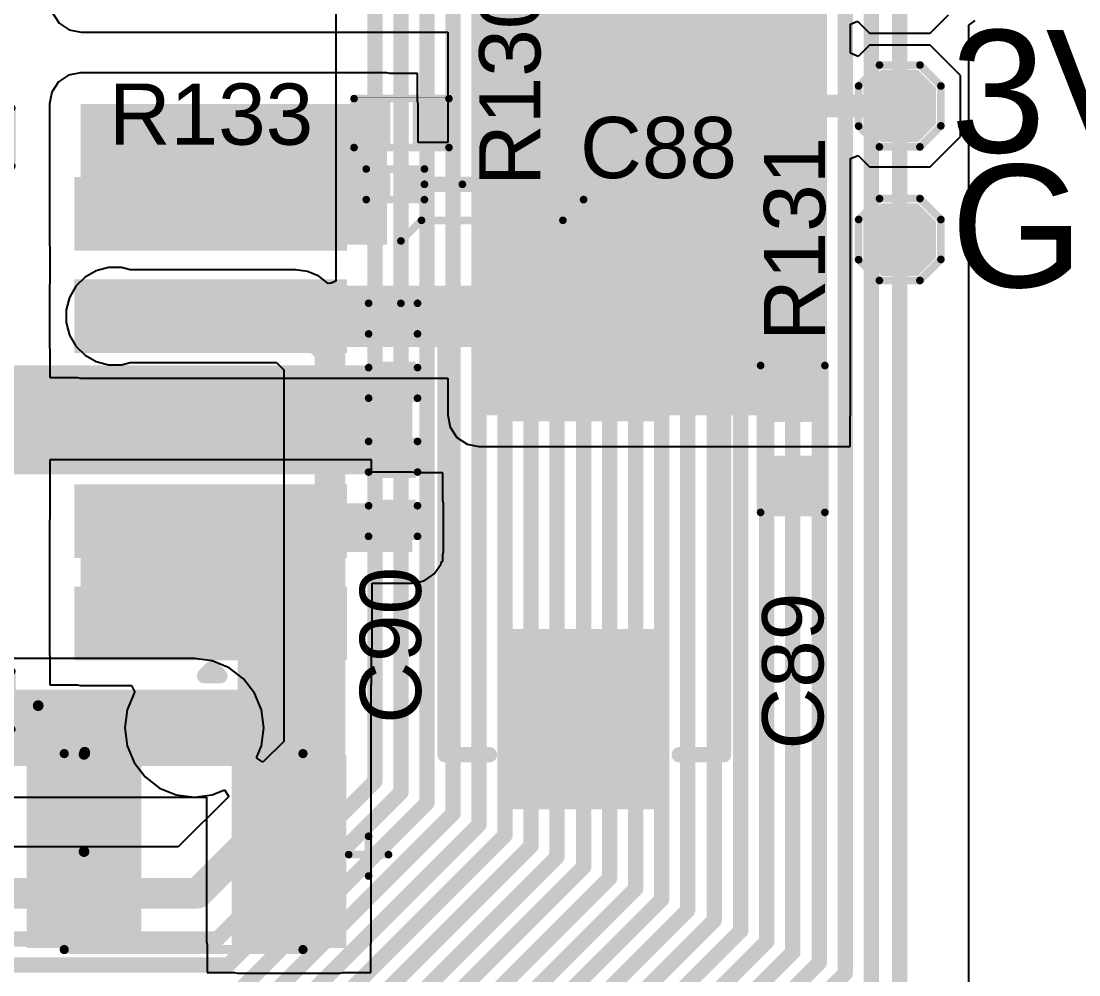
# Model space of a CAD drawing. Header units: millimetres. Extents: x -3 to 5437, y -3 to 5435.
# Drawn here: x 94.79 to 112.34, y 11.52 to 27.35 of the extents above; entities that cross this region are included whole.
import ezdxf

# ---------------------------------------------------------------- set-up
doc = ezdxf.new("R2010")
doc.units = ezdxf.units.MM
for name, color, linetype in [('BottomLayer', 5, 'Continuous'), ('BottomSolder', 6, 'Continuous'), ('TopLayer', 1, 'Continuous'), ('TopOverlay', 2, 'Continuous'), ('TopPaste', 8, 'Continuous'), ('TopSolder', 216, 'Continuous'), ('ViaHoleLayer', 16, 'Continuous')]:
    doc.layers.add(name, color=color, linetype=linetype)
doc.styles.add('Arial', font='', dxfattribs={"height": 0.2})
doc.styles.get('Arial').set_extended_font_data('Arial')

# ---------------------------------------------------------------- blocks, each defined once
blk = doc.blocks.new('T____________0_5___32')
at = {"layer": 'TopLayer'}
blk.add_hatch(color=1, dxfattribs=at).paths.add_polyline_path([(0.25, 0.5), (-0.25, 0.5), (-0.5, 0.25), (-0.5, -0.25), (-0.25, -0.5), (0.25, -0.5), (0.5, -0.25), (0.5, 0.25)])
at = {"layer": 'TopPaste'}
blk.add_hatch(color=8, dxfattribs=at).paths.add_polyline_path([(0.25, 0.5), (-0.25, 0.5), (-0.5, 0.25), (-0.5, -0.25), (-0.25, -0.5), (0.25, -0.5), (0.5, -0.25), (0.5, 0.25)])
at = {"layer": 'TopSolder'}
blk.add_hatch(color=216, dxfattribs=at).paths.add_polyline_path([(0.301, 0.602), (-0.301, 0.602), (-0.602, 0.301), (-0.602, -0.301), (-0.301, -0.602), (0.301, -0.602), (0.602, -0.301), (0.602, 0.301)])
at = {"layer": 'TopOverlay', "const_width": 0.127}
for points in [[(-0.682, 0.333), (-0.336, 0.68)], [(-0.336, 0.68), (0.336, 0.68)], [(0.336, 0.68), (0.684, 0.332)], [(-0.682, -0.334), (-0.682, 0.333)], [(0.684, -0.33), (0.684, 0.332)], [(-0.682, -0.334), (-0.337, -0.679)], [(0.335, -0.679), (0.684, -0.33)], [(-0.337, -0.679), (0.335, -0.679)]]:
    blk.add_lwpolyline(points, dxfattribs=at)
at = {"layer": 'TopOverlay', "const_width": 0.0635}
for points in [[(-0.367, 0.68, 1), (-0.304, 0.68, 1)], [(-0.367, 0.68, 1), (-0.304, 0.68, 1)], [(0.305, 0.68, 1), (0.368, 0.68, 1)], [(0.305, 0.68, 1), (0.368, 0.68, 1)], [(-0.714, 0.333, 1), (-0.65, 0.333, 1)], [(-0.714, 0.333, 1), (-0.65, 0.333, 1)], [(0.652, 0.332, 1), (0.715, 0.332, 1)], [(0.652, 0.332, 1), (0.715, 0.332, 1)], [(-0.714, -0.334, 1), (-0.65, -0.334, 1)], [(-0.714, -0.334, 1), (-0.65, -0.334, 1)], [(0.652, -0.33, 1), (0.715, -0.33, 1)], [(0.652, -0.33, 1), (0.715, -0.33, 1)], [(-0.369, -0.679, 1), (-0.306, -0.679, 1)], [(-0.369, -0.679, 1), (-0.306, -0.679, 1)], [(0.303, -0.679, 1), (0.367, -0.679, 1)], [(0.303, -0.679, 1), (0.367, -0.679, 1)]]:
    blk.add_lwpolyline(points, format="xyb", close=True, dxfattribs=at)
blk = doc.blocks.new('T____________0_5___123')
at = {"layer": 'TopLayer'}
blk.add_hatch(color=1, dxfattribs=at).paths.add_polyline_path([(0.25, 0.5), (-0.25, 0.5), (-0.5, 0.25), (-0.5, -0.25), (-0.25, -0.5), (0.25, -0.5), (0.5, -0.25), (0.5, 0.25)])
at = {"layer": 'TopPaste'}
blk.add_hatch(color=8, dxfattribs=at).paths.add_polyline_path([(0.25, 0.5), (-0.25, 0.5), (-0.5, 0.25), (-0.5, -0.25), (-0.25, -0.5), (0.25, -0.5), (0.5, -0.25), (0.5, 0.25)])
at = {"layer": 'TopSolder'}
blk.add_hatch(color=216, dxfattribs=at).paths.add_polyline_path([(0.301, 0.602), (-0.301, 0.602), (-0.602, 0.301), (-0.602, -0.301), (-0.301, -0.602), (0.301, -0.602), (0.602, -0.301), (0.602, 0.301)])
at = {"layer": 'TopOverlay', "const_width": 0.127}
for points in [[(-0.682, 0.333), (-0.336, 0.68)], [(-0.336, 0.68), (0.336, 0.68)], [(0.336, 0.68), (0.684, 0.332)], [(-0.682, -0.334), (-0.682, 0.333)], [(0.684, -0.33), (0.684, 0.332)], [(-0.682, -0.334), (-0.337, -0.679)], [(0.335, -0.679), (0.684, -0.33)], [(-0.337, -0.679), (0.335, -0.679)]]:
    blk.add_lwpolyline(points, dxfattribs=at)
at = {"layer": 'TopOverlay', "const_width": 0.0635}
for points in [[(-0.367, 0.68, 1), (-0.304, 0.68, 1)], [(-0.367, 0.68, 1), (-0.304, 0.68, 1)], [(0.305, 0.68, 1), (0.368, 0.68, 1)], [(0.305, 0.68, 1), (0.368, 0.68, 1)], [(-0.714, 0.333, 1), (-0.65, 0.333, 1)], [(-0.714, 0.333, 1), (-0.65, 0.333, 1)], [(0.652, 0.332, 1), (0.715, 0.332, 1)], [(0.652, 0.332, 1), (0.715, 0.332, 1)], [(-0.714, -0.334, 1), (-0.65, -0.334, 1)], [(-0.714, -0.334, 1), (-0.65, -0.334, 1)], [(0.652, -0.33, 1), (0.715, -0.33, 1)], [(0.652, -0.33, 1), (0.715, -0.33, 1)], [(-0.369, -0.679, 1), (-0.306, -0.679, 1)], [(-0.369, -0.679, 1), (-0.306, -0.679, 1)], [(0.303, -0.679, 1), (0.367, -0.679, 1)], [(0.303, -0.679, 1), (0.367, -0.679, 1)]]:
    blk.add_lwpolyline(points, format="xyb", close=True, dxfattribs=at)
blk = doc.blocks.new('TO_263_5__D2PAK__158')
at = {"layer": 'TopLayer'}
for points in [[(-5.59, 9.528), (5.59, 9.528), (5.59, -0.382), (-5.59, -0.382)], [(-3.91, -2.413), (-2.89, -2.413), (-2.89, -6.732), (-3.91, -6.732)], [(-2.21, -2.413), (-1.19, -2.413), (-1.19, -6.732), (-2.21, -6.732)], [(-0.51, -2.413), (0.51, -2.413), (0.51, -6.732), (-0.51, -6.732)], [(1.19, -2.413), (2.21, -2.413), (2.21, -6.732), (1.19, -6.732)], [(2.89, -2.413), (3.91, -2.413), (3.91, -6.732), (2.89, -6.732)]]:
    blk.add_hatch(color=1, dxfattribs=at).paths.add_polyline_path(points)
at = {"layer": 'TopPaste'}
for points in [[(-5.59, 9.528), (5.59, 9.528), (5.59, -0.382), (-5.59, -0.382)], [(-3.91, -2.413), (-2.89, -2.413), (-2.89, -6.732), (-3.91, -6.732)], [(-2.21, -2.413), (-1.19, -2.413), (-1.19, -6.732), (-2.21, -6.732)], [(-0.51, -2.413), (0.51, -2.413), (0.51, -6.732), (-0.51, -6.732)], [(1.19, -2.413), (2.21, -2.413), (2.21, -6.732), (1.19, -6.732)], [(2.89, -2.413), (3.91, -2.413), (3.91, -6.732), (2.89, -6.732)]]:
    blk.add_hatch(color=8, dxfattribs=at).paths.add_polyline_path(points)
at = {"layer": 'TopSolder'}
for points in [[(-5.692, 9.629), (5.692, 9.629), (5.692, -0.484), (-5.692, -0.484)], [(-4.012, -2.311), (-2.788, -2.311), (-2.788, -6.834), (-4.012, -6.834)], [(-2.312, -2.311), (-1.088, -2.311), (-1.088, -6.834), (-2.312, -6.834)], [(-0.612, -2.311), (0.612, -2.311), (0.612, -6.834), (-0.612, -6.834)], [(1.088, -2.311), (2.312, -2.311), (2.312, -6.834), (1.088, -6.834)], [(2.788, -2.311), (4.012, -2.311), (4.012, -6.834), (2.788, -6.834)]]:
    blk.add_hatch(color=216, dxfattribs=at).paths.add_polyline_path(points)
at = {"layer": 'TopOverlay'}
for points, const_width in [([(-5.156, -0.61), (-5.156, -1.27)], 0.127), ([(5.156, -0.61), (5.156, -1.27)], 0.127), ([(-5.156, -1.27), (-4.191, -1.27)], 0.127), ([(4.191, -1.27), (5.156, -1.27)], 0.127), ([(-4.267, -4.47), (-4.14, -4.597)], 0.254), ([(-4.267, -4.47), (-4.267, -4.724)], 0.254), ([(-4.14, -4.597), (-4.267, -4.724)], 0.254)]:
    blk.add_lwpolyline(points, dxfattribs=dict(at, const_width=const_width))
for points, const_width in [([(-5.188, -0.61, 1), (-5.124, -0.61, 1)], 0.0635), ([(5.124, -0.61, 1), (5.188, -0.61, 1)], 0.0635), ([(-5.188, -1.27, 1), (-5.124, -1.27, 1)], 0.0635), ([(-5.188, -1.27, 1), (-5.124, -1.27, 1)], 0.0635), ([(-4.223, -1.27, 1), (-4.159, -1.27, 1)], 0.0635), ([(4.159, -1.27, 1), (4.223, -1.27, 1)], 0.0635), ([(5.124, -1.27, 1), (5.188, -1.27, 1)], 0.0635), ([(5.124, -1.27, 1), (5.188, -1.27, 1)], 0.0635), ([(-4.331, -4.47, 1), (-4.204, -4.47, 1)], 0.127), ([(-4.331, -4.47, 1), (-4.204, -4.47, 1)], 0.127), ([(-4.204, -4.597, 1), (-4.077, -4.597, 1)], 0.127), ([(-4.204, -4.597, 1), (-4.077, -4.597, 1)], 0.127), ([(-4.331, -4.724, 1), (-4.204, -4.724, 1)], 0.127), ([(-4.331, -4.724, 1), (-4.204, -4.724, 1)], 0.127)]:
    blk.add_lwpolyline(points, format="xyb", close=True, dxfattribs=dict(at, const_width=const_width))
blk = doc.blocks.new('R___0402_173')
at = {"layer": 'TopLayer'}
for points in [[(-0.699, -0.318), (-0.699, 0.318), (-0.241, 0.318), (-0.241, -0.318)], [(0.241, -0.318), (0.241, 0.318), (0.699, 0.318), (0.699, -0.318)]]:
    blk.add_hatch(color=1, dxfattribs=at).paths.add_polyline_path(points)
at = {"layer": 'TopPaste'}
for points in [[(-0.699, -0.318), (-0.699, 0.318), (-0.241, 0.318), (-0.241, -0.318)], [(0.241, -0.318), (0.241, 0.318), (0.699, 0.318), (0.699, -0.318)]]:
    blk.add_hatch(color=8, dxfattribs=at).paths.add_polyline_path(points)
at = {"layer": 'TopSolder'}
for points in [[(-0.754, -0.373), (-0.754, 0.373), (-0.186, 0.373), (-0.186, -0.373)], [(0.186, -0.373), (0.186, 0.373), (0.754, 0.373), (0.754, -0.373)]]:
    blk.add_hatch(color=216, dxfattribs=at).paths.add_polyline_path(points)
at = {"layer": 'TopOverlay'}
for points, const_width in [([(-0.787, 0.406), (-0.787, -0.406)], 0.127), ([(0.787, 0.406), (-0.787, 0.406)], 0.127), ([(0.787, 0.406), (0.787, -0.406)], 0.127), ([(0.787, -0.406), (-0.787, -0.406)], 0.127), ([(0.813, -0.432), (-0.813, -0.432)], 0.00323)]:
    blk.add_lwpolyline(points, dxfattribs=dict(at, const_width=const_width))
for points, const_width in [([(-0.819, 0.406, 1), (-0.756, 0.406, 1)], 0.0635), ([(-0.819, 0.406, 1), (-0.756, 0.406, 1)], 0.0635), ([(0.756, 0.406, 1), (0.819, 0.406, 1)], 0.0635), ([(0.756, 0.406, 1), (0.819, 0.406, 1)], 0.0635), ([(-0.819, -0.406, 1), (-0.756, -0.406, 1)], 0.0635), ([(-0.819, -0.406, 1), (-0.756, -0.406, 1)], 0.0635), ([(0.756, -0.406, 1), (0.819, -0.406, 1)], 0.0635), ([(0.756, -0.406, 1), (0.819, -0.406, 1)], 0.0635), ([(-0.814, -0.432, 1), (-0.812, -0.432, 1)], 0.00161), ([(0.812, -0.432, 1), (0.814, -0.432, 1)], 0.00161)]:
    blk.add_lwpolyline(points, format="xyb", close=True, dxfattribs=dict(at, const_width=const_width))
blk = doc.blocks.new('R___0603_175')
at = {"layer": 'TopLayer'}
for points in [[(-0.381, 0.4445), (-0.381, -0.4445), (-1.143, -0.4445), (-1.143, 0.4445)], [(1.143, 0.4445), (1.143, -0.4445), (0.381, -0.4445), (0.381, 0.4445)]]:
    blk.add_hatch(color=1, dxfattribs=at).paths.add_polyline_path(points)
at = {"layer": 'TopPaste'}
for points in [[(-0.381, 0.4445), (-0.381, -0.4445), (-1.143, -0.4445), (-1.143, 0.4445)], [(1.143, 0.4445), (1.143, -0.4445), (0.381, -0.4445), (0.381, 0.4445)]]:
    blk.add_hatch(color=8, dxfattribs=at).paths.add_polyline_path(points)
at = {"layer": 'TopSolder'}
for points in [[(-0.2794, 0.5461), (-0.2794, -0.5461), (-1.2446, -0.5461), (-1.2446, 0.5461)], [(1.2446, 0.5461), (1.2446, -0.5461), (0.2794, -0.5461), (0.2794, 0.5461)]]:
    blk.add_hatch(color=216, dxfattribs=at).paths.add_polyline_path(points)
at = {"layer": 'TopOverlay', "const_width": 0.127}
for points in [[(-1.2192, 0.5334), (-1.2192, -0.5334)], [(-1.2192, 0.5334), (1.2192, 0.5334)], [(1.2192, 0.5334), (1.2192, -0.5334)], [(-1.2192, -0.5334), (1.2192, -0.5334)]]:
    blk.add_lwpolyline(points, dxfattribs=at)
at = {"layer": 'TopOverlay', "const_width": 0.0635}
for points in [[(-1.25095, 0.5334, 1), (-1.18745, 0.5334, 1)], [(-1.25095, 0.5334, 1), (-1.18745, 0.5334, 1)], [(1.18745, 0.5334, 1), (1.25095, 0.5334, 1)], [(1.18745, 0.5334, 1), (1.25095, 0.5334, 1)], [(-1.25095, -0.5334, 1), (-1.18745, -0.5334, 1)], [(-1.25095, -0.5334, 1), (-1.18745, -0.5334, 1)], [(1.18745, -0.5334, 1), (1.25095, -0.5334, 1)], [(1.18745, -0.5334, 1), (1.25095, -0.5334, 1)]]:
    blk.add_lwpolyline(points, format="xyb", close=True, dxfattribs=at)
blk = doc.blocks.new('R___0201_176')
at = {"layer": 'TopLayer'}
for points in [[(-0.41, 0.185), (-0.14, 0.185), (-0.14, -0.185), (-0.41, -0.185)], [(0.14, 0.185), (0.41, 0.185), (0.41, -0.185), (0.14, -0.185)]]:
    blk.add_hatch(color=1, dxfattribs=at).paths.add_polyline_path(points)
at = {"layer": 'TopPaste'}
for points in [[(-0.41, 0.185), (-0.14, 0.185), (-0.14, -0.185), (-0.41, -0.185)], [(0.14, 0.185), (0.41, 0.185), (0.41, -0.185), (0.14, -0.185)]]:
    blk.add_hatch(color=8, dxfattribs=at).paths.add_polyline_path(points)
at = {"layer": 'TopSolder'}
for points in [[(-0.465, 0.24), (-0.085, 0.24), (-0.085, -0.24), (-0.465, -0.24)], [(0.085, 0.24), (0.465, 0.24), (0.465, -0.24), (0.085, -0.24)]]:
    blk.add_hatch(color=216, dxfattribs=at).paths.add_polyline_path(points)
at = {"layer": 'TopOverlay', "const_width": 0.127}
for points in [[(-0.483, 0.254), (0.483, 0.254)], [(-0.483, -0.254), (-0.483, 0.254)], [(0.483, -0.254), (0.483, 0.254)], [(-0.483, -0.254), (0.483, -0.254)]]:
    blk.add_lwpolyline(points, dxfattribs=at)
at = {"layer": 'TopOverlay', "const_width": 0.0635}
for points in [[(-0.514, 0.254, 1), (-0.451, 0.254, 1)], [(-0.514, 0.254, 1), (-0.451, 0.254, 1)], [(0.451, 0.254, 1), (0.514, 0.254, 1)], [(0.451, 0.254, 1), (0.514, 0.254, 1)], [(-0.514, -0.254, 1), (-0.451, -0.254, 1)], [(-0.514, -0.254, 1), (-0.451, -0.254, 1)], [(0.451, -0.254, 1), (0.514, -0.254, 1)], [(0.451, -0.254, 1), (0.514, -0.254, 1)]]:
    blk.add_lwpolyline(points, format="xyb", close=True, dxfattribs=at)
blk = doc.blocks.new('C____B_213')
at = {"layer": 'TopLayer'}
for points in [[(-2.55, -1.5), (-2.55, 1.5), (-0.85, 1.5), (-0.85, -1.5)], [(0.85, -1.5), (0.85, 1.5), (2.55, 1.5), (2.55, -1.5)]]:
    blk.add_hatch(color=1, dxfattribs=at).paths.add_polyline_path(points)
at = {"layer": 'TopPaste'}
for points in [[(-2.55, -1.5), (-2.55, 1.5), (-0.85, 1.5), (-0.85, -1.5)], [(0.85, -1.5), (0.85, 1.5), (2.55, 1.5), (2.55, -1.5)]]:
    blk.add_hatch(color=8, dxfattribs=at).paths.add_polyline_path(points)
at = {"layer": 'TopSolder'}
for points in [[(-2.652, -1.602), (-2.652, 1.602), (-0.748, 1.602), (-0.748, -1.602)], [(0.748, -1.602), (0.748, 1.602), (2.652, 1.602), (2.652, -1.602)]]:
    blk.add_hatch(color=216, dxfattribs=at).paths.add_polyline_path(points)
at = {"layer": 'TopOverlay'}
for points, const_width in [([(2.028, 1.626), (-1.934, 1.626)], 0.152), ([(-3.023, 0.406), (-3.023, -0.254)], 0.127), ([(-2.692, 0.051), (-3.353, 0.051)], 0.127), ([(2.028, -1.626), (-1.934, -1.626)], 0.152)]:
    blk.add_lwpolyline(points, dxfattribs=dict(at, const_width=const_width))
for points, const_width in [([(-1.972, 1.626, 1), (-1.896, 1.626, 1)], 0.0762), ([(1.99, 1.626, 1), (2.066, 1.626, 1)], 0.0762), ([(-3.054, 0.406, 1), (-2.991, 0.406, 1)], 0.0635), ([(-3.385, 0.051, 1), (-3.321, 0.051, 1)], 0.0635), ([(-2.724, 0.051, 1), (-2.661, 0.051, 1)], 0.0635), ([(-3.054, -0.254, 1), (-2.991, -0.254, 1)], 0.0635), ([(-1.972, -1.626, 1), (-1.896, -1.626, 1)], 0.0762), ([(1.99, -1.626, 1), (2.066, -1.626, 1)], 0.0762)]:
    blk.add_lwpolyline(points, format="xyb", close=True, dxfattribs=dict(at, const_width=const_width))
blk = doc.blocks.new('C___0402_214')
at = {"layer": 'TopLayer'}
for points in [[(-0.699, -0.318), (-0.699, 0.317), (-0.241, 0.317), (-0.241, -0.318)], [(0.241, -0.318), (0.241, 0.317), (0.699, 0.317), (0.699, -0.318)]]:
    blk.add_hatch(color=1, dxfattribs=at).paths.add_polyline_path(points)
at = {"layer": 'TopPaste'}
for points in [[(-0.699, -0.318), (-0.699, 0.317), (-0.241, 0.317), (-0.241, -0.318)], [(0.241, -0.318), (0.241, 0.317), (0.699, 0.317), (0.699, -0.318)]]:
    blk.add_hatch(color=8, dxfattribs=at).paths.add_polyline_path(points)
at = {"layer": 'TopSolder'}
for points in [[(-0.758, -0.377), (-0.758, 0.377), (-0.181, 0.377), (-0.181, -0.377)], [(0.181, -0.377), (0.181, 0.377), (0.758, 0.377), (0.758, -0.377)]]:
    blk.add_hatch(color=216, dxfattribs=at).paths.add_polyline_path(points)
at = {"layer": 'TopOverlay', "const_width": 0.127}
for points in [[(-0.787, -0.406), (-0.787, 0.406)], [(-0.279, 0.406), (-0.787, 0.406)], [(0.787, 0.406), (0.279, 0.406)], [(0.787, -0.406), (0.787, 0.406)], [(-0.279, -0.406), (-0.787, -0.406)], [(0.787, -0.406), (0.279, -0.406)]]:
    blk.add_lwpolyline(points, dxfattribs=at)
at = {"layer": 'TopOverlay', "const_width": 0.0635}
for points in [[(-0.819, 0.406, 1), (-0.756, 0.406, 1)], [(-0.819, 0.406, 1), (-0.756, 0.406, 1)], [(-0.311, 0.406, 1), (-0.248, 0.406, 1)], [(0.248, 0.406, 1), (0.311, 0.406, 1)], [(0.756, 0.406, 1), (0.819, 0.406, 1)], [(0.756, 0.406, 1), (0.819, 0.406, 1)], [(-0.819, -0.406, 1), (-0.756, -0.406, 1)], [(-0.819, -0.406, 1), (-0.756, -0.406, 1)], [(-0.311, -0.406, 1), (-0.248, -0.406, 1)], [(0.248, -0.406, 1), (0.311, -0.406, 1)], [(0.756, -0.406, 1), (0.819, -0.406, 1)], [(0.756, -0.406, 1), (0.819, -0.406, 1)]]:
    blk.add_lwpolyline(points, format="xyb", close=True, dxfattribs=at)
blk = doc.blocks.new('C____E_215')
at = {"layer": 'TopLayer'}
for points in [[(-1.395, 1.285), (1.395, 1.285), (1.395, -1.285), (-1.395, -1.285)], [(5.045, 1.285), (7.835, 1.285), (7.835, -1.285), (5.045, -1.285)]]:
    blk.add_hatch(color=1, dxfattribs=at).paths.add_polyline_path(points)
at = {"layer": 'TopPaste'}
for points in [[(-1.395, 1.285), (1.395, 1.285), (1.395, -1.285), (-1.395, -1.285)], [(5.045, 1.285), (7.835, 1.285), (7.835, -1.285), (5.045, -1.285)]]:
    blk.add_hatch(color=8, dxfattribs=at).paths.add_polyline_path(points)
at = {"layer": 'TopSolder'}
for points in [[(-1.497, 1.387), (1.497, 1.387), (1.497, -1.387), (-1.497, -1.387)], [(4.943, 1.387), (7.937, 1.387), (7.937, -1.387), (4.943, -1.387)]]:
    blk.add_hatch(color=216, dxfattribs=at).paths.add_polyline_path(points)
at = {"layer": 'TopOverlay', "const_width": 0.254}
for points in [[(-1.149, 1.549), (-1.149, 2.286)], [(-0.387, 1.575), (-0.387, 2.311)], [(7.03, 2.311), (-0.387, 2.311)], [(7.03, 1.575), (7.03, 2.311)], [(-0.717, 1.905), (-1.555, 1.905)], [(-0.387, -2.311), (-0.387, -1.575)], [(7.03, -2.311), (7.03, -1.575)], [(7.03, -2.311), (-0.387, -2.311)]]:
    blk.add_lwpolyline(points, dxfattribs=at)
at = {"layer": 'TopOverlay', "const_width": 0.127}
for points in [[(-1.212, 2.286, 1), (-1.085, 2.286, 1)], [(-0.45, 2.311, 1), (-0.323, 2.311, 1)], [(-0.45, 2.311, 1), (-0.323, 2.311, 1)], [(6.966, 2.311, 1), (7.093, 2.311, 1)], [(6.966, 2.311, 1), (7.093, 2.311, 1)], [(-1.619, 1.905, 1), (-1.492, 1.905, 1)], [(-0.781, 1.905, 1), (-0.654, 1.905, 1)], [(-1.212, 1.549, 1), (-1.085, 1.549, 1)], [(-0.45, 1.575, 1), (-0.323, 1.575, 1)], [(6.966, 1.575, 1), (7.093, 1.575, 1)], [(-0.45, -1.575, 1), (-0.323, -1.575, 1)], [(6.966, -1.575, 1), (7.093, -1.575, 1)], [(-0.45, -2.311, 1), (-0.323, -2.311, 1)], [(-0.45, -2.311, 1), (-0.323, -2.311, 1)], [(6.966, -2.311, 1), (7.093, -2.311, 1)], [(6.966, -2.311, 1), (7.093, -2.311, 1)]]:
    blk.add_lwpolyline(points, format="xyb", close=True, dxfattribs=at)
blk = doc.blocks.new('C___0402_216')
at = {"layer": 'TopLayer'}
for points in [[(-0.699, -0.318), (-0.699, 0.318), (-0.241, 0.318), (-0.241, -0.318)], [(0.241, -0.318), (0.241, 0.318), (0.699, 0.318), (0.699, -0.318)]]:
    blk.add_hatch(color=1, dxfattribs=at).paths.add_polyline_path(points)
at = {"layer": 'TopPaste'}
for points in [[(-0.699, -0.318), (-0.699, 0.318), (-0.241, 0.318), (-0.241, -0.318)], [(0.241, -0.318), (0.241, 0.318), (0.699, 0.318), (0.699, -0.318)]]:
    blk.add_hatch(color=8, dxfattribs=at).paths.add_polyline_path(points)
at = {"layer": 'TopSolder'}
for points in [[(-0.758, -0.377), (-0.758, 0.377), (-0.181, 0.377), (-0.181, -0.377)], [(0.181, -0.377), (0.181, 0.377), (0.758, 0.377), (0.758, -0.377)]]:
    blk.add_hatch(color=216, dxfattribs=at).paths.add_polyline_path(points)
at = {"layer": 'TopOverlay', "const_width": 0.127}
for points in [[(-0.787, 0.406), (-0.279, 0.406)], [(-0.787, 0.406), (-0.787, -0.406)], [(0.279, 0.406), (0.787, 0.406)], [(0.787, 0.406), (0.787, -0.406)], [(-0.787, -0.406), (-0.279, -0.406)], [(0.279, -0.406), (0.787, -0.406)]]:
    blk.add_lwpolyline(points, dxfattribs=at)
at = {"layer": 'TopOverlay', "const_width": 0.0635}
for points in [[(-0.819, 0.406, 1), (-0.756, 0.406, 1)], [(-0.819, 0.406, 1), (-0.756, 0.406, 1)], [(-0.311, 0.406, 1), (-0.248, 0.406, 1)], [(0.248, 0.406, 1), (0.311, 0.406, 1)], [(0.756, 0.406, 1), (0.819, 0.406, 1)], [(0.756, 0.406, 1), (0.819, 0.406, 1)], [(-0.819, -0.406, 1), (-0.756, -0.406, 1)], [(-0.819, -0.406, 1), (-0.756, -0.406, 1)], [(-0.311, -0.406, 1), (-0.248, -0.406, 1)], [(0.248, -0.406, 1), (0.311, -0.406, 1)], [(0.756, -0.406, 1), (0.819, -0.406, 1)], [(0.756, -0.406, 1), (0.819, -0.406, 1)]]:
    blk.add_lwpolyline(points, format="xyb", close=True, dxfattribs=at)

msp = doc.modelspace()

# ---------------------------------------------------------------- hatches: boundary and pattern name
at = {"layer": 'BottomLayer'}
h = msp.add_hatch(color=5, dxfattribs=at)
edge = h.paths.add_edge_path()
edge.add_arc((96.342, 22.452), 0.3, 0, 360)
h = msp.add_hatch(color=5, dxfattribs=at)
edge = h.paths.add_edge_path()
edge.add_arc((97.66, 15.622), 0.3, 0, 360)
at = {"layer": 'BottomSolder'}
h = msp.add_hatch(color=6, dxfattribs=at)
edge = h.paths.add_edge_path()
edge.add_arc((96.342, 22.452), 0.15, 0, 360)
h = msp.add_hatch(color=6, dxfattribs=at)
edge = h.paths.add_edge_path()
edge.add_arc((97.66, 15.622), 0.15, 0, 360)
at = {"layer": 'TopLayer'}
for points in [[(102.384, 20.809), (108.03, 20.809), (108.03, 30.878), (102.384, 30.878)], [(100.856, 23.642), (100.856, 25.976), (95.772, 25.976), (95.772, 23.642)], [(95.772, 21.942), (105.418, 21.942), (105.418, 22.962), (95.772, 22.962)], [(101.276, 19.829), (101.276, 21.638), (92.986, 21.638), (92.986, 19.829)], [(100.641, 19.829), (101.276, 19.829), (101.276, 20.752), (100.641, 20.752)], [(99.691, 18.542), (101.276, 18.542), (101.276, 19.346), (99.691, 19.346)], [(95.772, 16.842), (100.092, 16.842), (100.092, 19.052), (95.772, 19.052)], [(98.379, 12.068), (100.079, 12.068), (100.079, 17.159), (98.379, 17.159)], [(93.429, 15.162), (96.679, 15.162), (96.679, 16.079), (93.429, 16.079)], [(94.979, 12.068), (96.679, 12.068), (96.679, 16.079), (94.979, 16.079)]]:
    msp.add_hatch(color=1, dxfattribs=at).paths.add_polyline_path(points)
h = msp.add_hatch(color=1, dxfattribs=at)
edge = h.paths.add_edge_path()
edge.add_arc((96.342, 22.452), 0.3, 0, 360)
h = msp.add_hatch(color=1, dxfattribs=at)
edge = h.paths.add_edge_path()
edge.add_arc((97.66, 15.622), 0.3, 0, 360)
at = {"layer": 'TopSolder'}
h = msp.add_hatch(color=216, dxfattribs=at)
edge = h.paths.add_edge_path()
edge.add_arc((96.342, 22.452), 0.15, 0, 360)
h = msp.add_hatch(color=216, dxfattribs=at)
edge = h.paths.add_edge_path()
edge.add_arc((97.66, 15.622), 0.15, 0, 360)
at = {"layer": 'ViaHoleLayer'}
h = msp.add_hatch(color=16, dxfattribs=at)
edge = h.paths.add_edge_path()
edge.add_arc((96.342, 22.452), 0.15, 0, 360)
h = msp.add_hatch(color=16, dxfattribs=at)
edge = h.paths.add_edge_path()
edge.add_arc((97.66, 15.622), 0.15, 0, 360)

# ---------------------------------------------------------------- linework, layer by layer
at = {"layer": 'BottomLayer'}
for p, q in [((100.009, 52.83), (100.009, 23.036)), ((110.515, 27.286), (110.616, 27.363)), ((110.515, 3.937), (110.515, 27.286)), ((96.03, 23.205), (95.846, 23.099)), ((96.236, 23.26), (96.03, 23.205)), ((96.449, 23.26), (96.236, 23.26)), ((96.596, 23.221), (96.449, 23.26)), ((99.34, 23.221), (96.596, 23.221)), ((99.539, 23.195), (99.34, 23.221)), ((99.725, 23.118), (99.539, 23.195)), ((95.846, 23.099), (95.696, 22.949)), ((99.882, 22.997), (99.725, 23.118)), ((99.929, 23.003), (99.882, 22.997)), ((100.009, 23.036), (99.929, 23.003)), ((95.696, 22.949), (95.589, 22.764)), ((95.589, 22.764), (95.534, 22.559)), ((95.534, 22.559), (95.534, 22.346)), ((95.534, 22.346), (95.589, 22.141)), ((95.589, 22.141), (95.696, 21.956)), ((95.696, 21.956), (95.846, 21.806)), ((95.846, 21.806), (96.03, 21.7)), ((96.03, 21.7), (96.236, 21.644)), ((96.236, 21.644), (96.449, 21.644)), ((96.449, 21.644), (96.596, 21.684)), ((96.596, 21.684), (99.022, 21.684)), ((99.022, 21.684), (99.145, 21.561)), ((99.145, 21.561), (99.145, 15.397)), ((97.66, 16.775), (81.286, 16.775)), ((97.958, 16.735), (97.66, 16.775)), ((98.236, 16.62), (97.958, 16.735)), ((98.475, 16.437), (98.236, 16.62)), ((98.658, 16.198), (98.475, 16.437)), ((98.773, 15.92), (98.658, 16.198)), ((98.812, 15.622), (98.773, 15.92)), ((98.773, 15.323), (98.812, 15.622)), ((98.69, 15.122), (98.773, 15.323)), ((99.145, 15.397), (98.797, 15.05)), ((98.797, 15.05), (98.69, 15.122)), ((97.958, 14.508), (98.16, 14.592)), ((98.16, 14.592), (98.231, 14.484)), ((80.809, 14.469), (97.66, 14.469)), ((98.231, 14.484), (97.393, 13.646)), ((97.66, 14.469), (97.958, 14.508)), ((97.393, 13.646), (93.176, 13.646))]:
    msp.add_line(p, q, dxfattribs=at)
for points, const_width in [([(104.984, 12.952), (104.984, 62.755)], 0.254), ([(105.416, 60.249), (105.416, 12.773)], 0.254), ([(108.03, 11.724), (108.03, 59.837)], 0.254), ([(108.462, 11.545), (108.462, 55.257)], 0.254), ([(103.248, 13.659), (103.248, 54.202)], 0.254), ([(103.679, 54.051), (103.679, 13.48)], 0.254), ([(104.12, 54.051), (104.12, 13.31)], 0.254), ([(104.552, 54.051), (104.552, 13.131)], 0.254), ([(105.847, 54.051), (105.847, 12.595)], 0.254), ([(106.287, 54.051), (106.287, 12.423)], 0.254), ([(106.727, 54.051), (106.727, 12.253)], 0.254), ([(107.159, 54.051), (107.159, 12.074)], 0.254), ([(107.591, 54.051), (107.591, 11.896)], 0.254), ([(108.893, 11.013), (108.893, 53.996)], 0.254), ([(102.384, 14.016), (102.384, 53.845)], 0.254), ([(102.816, 13.838), (102.816, 53.872)], 0.254), ([(101.952, 14.195), (101.952, 53.666)], 0.254), ([(101.52, 53.456), (101.52, 14.374)], 0.254), ([(101.089, 14.553), (101.089, 53.277)], 0.254), ([(100.657, 53.099), (100.657, 14.732)], 0.254), ([(109.366, 10.455), (109.366, 52.794)], 0.254), ([(96.342, 22.452), (99.34, 22.452)], 0.508), ([(99.34, 22.452), (99.913, 21.88)], 0.508), ([(99.913, 15.079), (99.913, 21.88)], 0.508), ([(80.809, 15.622), (97.66, 15.622)], 1.27), ([(97.712, 12.877), (99.913, 15.079)], 0.508), ([(98.042, 12.117), (100.657, 14.732)], 0.254), ([(98.221, 11.685), (101.089, 14.553)], 0.254), ([(98.399, 11.253), (101.52, 14.374)], 0.254), ([(98.578, 10.821), (101.952, 14.195)], 0.254), ([(98.757, 10.389), (102.384, 14.016)], 0.254), ([(98.936, 9.958), (102.816, 13.838)], 0.254), ([(99.115, 9.526), (103.248, 13.659)], 0.254), ([(99.294, 9.094), (103.679, 13.48)], 0.254), ([(99.473, 8.662), (104.12, 13.31)], 0.254), ([(99.651, 8.23), (104.552, 13.131)], 0.254), ([(92.922, 12.877), (97.712, 12.877)], 0.508), ([(99.83, 7.799), (104.984, 12.952)], 0.254), ([(100.009, 7.367), (105.416, 12.773)], 0.254), ([(100.188, 6.935), (105.847, 12.595)], 0.254), ([(100.367, 6.503), (106.287, 12.423)], 0.254), ([(100.546, 6.071), (106.727, 12.253)], 0.254), ([(58.435, 12.117), (98.042, 12.117)], 0.254), ([(100.725, 5.64), (107.159, 12.074)], 0.254), ([(100.893, 5.198), (107.591, 11.896)], 0.254), ([(58.613, 11.685), (98.221, 11.685)], 0.254), ([(100.523, 4.217), (108.03, 11.724)], 0.254), ([(100.453, 3.536), (108.462, 11.545)], 0.254)]:
    msp.add_lwpolyline(points, dxfattribs=dict(at, const_width=const_width))
for points, const_width in [([(96.215, 22.452, 1), (96.469, 22.452, 1)], 0.254), ([(99.213, 22.452, 1), (99.467, 22.452, 1)], 0.254), ([(99.213, 22.452, 1), (99.467, 22.452, 1)], 0.254), ([(99.786, 21.88, 1), (100.04, 21.88, 1)], 0.254), ([(99.786, 21.88, 1), (100.04, 21.88, 1)], 0.254), ([(97.342, 15.622, 1), (97.977, 15.622, 1)], 0.635), ([(99.786, 15.079, 1), (100.04, 15.079, 1)], 0.254), ([(99.786, 15.079, 1), (100.04, 15.079, 1)], 0.254), ([(100.593, 14.732, 1), (100.72, 14.732, 1)], 0.127), ([(100.593, 14.732, 1), (100.72, 14.732, 1)], 0.127), ([(101.025, 14.553, 1), (101.152, 14.553, 1)], 0.127), ([(101.025, 14.553, 1), (101.152, 14.553, 1)], 0.127), ([(101.457, 14.374, 1), (101.584, 14.374, 1)], 0.127), ([(101.457, 14.374, 1), (101.584, 14.374, 1)], 0.127), ([(101.889, 14.195, 1), (102.016, 14.195, 1)], 0.127), ([(101.889, 14.195, 1), (102.016, 14.195, 1)], 0.127), ([(102.321, 14.016, 1), (102.448, 14.016, 1)], 0.127), ([(102.321, 14.016, 1), (102.448, 14.016, 1)], 0.127), ([(102.752, 13.838, 1), (102.879, 13.838, 1)], 0.127), ([(102.752, 13.838, 1), (102.879, 13.838, 1)], 0.127), ([(103.184, 13.659, 1), (103.311, 13.659, 1)], 0.127), ([(103.184, 13.659, 1), (103.311, 13.659, 1)], 0.127), ([(103.616, 13.48, 1), (103.743, 13.48, 1)], 0.127), ([(103.616, 13.48, 1), (103.743, 13.48, 1)], 0.127), ([(104.057, 13.31, 1), (104.184, 13.31, 1)], 0.127), ([(104.057, 13.31, 1), (104.184, 13.31, 1)], 0.127), ([(104.489, 13.131, 1), (104.616, 13.131, 1)], 0.127), ([(104.489, 13.131, 1), (104.616, 13.131, 1)], 0.127), ([(97.585, 12.877, 1), (97.839, 12.877, 1)], 0.254), ([(97.585, 12.877, 1), (97.839, 12.877, 1)], 0.254), ([(104.92, 12.952, 1), (105.047, 12.952, 1)], 0.127), ([(104.92, 12.952, 1), (105.047, 12.952, 1)], 0.127), ([(105.352, 12.773, 1), (105.479, 12.773, 1)], 0.127), ([(105.352, 12.773, 1), (105.479, 12.773, 1)], 0.127), ([(105.784, 12.595, 1), (105.911, 12.595, 1)], 0.127), ([(105.784, 12.595, 1), (105.911, 12.595, 1)], 0.127), ([(106.223, 12.423, 1), (106.35, 12.423, 1)], 0.127), ([(106.223, 12.423, 1), (106.35, 12.423, 1)], 0.127), ([(106.664, 12.253, 1), (106.791, 12.253, 1)], 0.127), ([(106.664, 12.253, 1), (106.791, 12.253, 1)], 0.127), ([(97.978, 12.117, 1), (98.105, 12.117, 1)], 0.127), ([(97.978, 12.117, 1), (98.105, 12.117, 1)], 0.127), ([(107.096, 12.074, 1), (107.223, 12.074, 1)], 0.127), ([(107.096, 12.074, 1), (107.223, 12.074, 1)], 0.127), ([(107.528, 11.896, 1), (107.655, 11.896, 1)], 0.127), ([(107.528, 11.896, 1), (107.655, 11.896, 1)], 0.127), ([(98.157, 11.685, 1), (98.284, 11.685, 1)], 0.127), ([(98.157, 11.685, 1), (98.284, 11.685, 1)], 0.127), ([(107.966, 11.724, 1), (108.093, 11.724, 1)], 0.127), ([(107.966, 11.724, 1), (108.093, 11.724, 1)], 0.127), ([(108.398, 11.545, 1), (108.525, 11.545, 1)], 0.127), ([(108.398, 11.545, 1), (108.525, 11.545, 1)], 0.127)]:
    msp.add_lwpolyline(points, format="xyb", close=True, dxfattribs=dict(at, const_width=const_width))
at = {"layer": 'TopLayer'}
for p, q in [((95.305, 27.487), (95.417, 27.319)), ((109.87, 27.152), (110.173, 27.456)), ((95.417, 27.319), (95.585, 27.207)), ((108.548, 27.301), (108.665, 27.349)), ((108.548, 26.816), (108.548, 27.301)), ((108.665, 27.349), (108.862, 27.152)), ((95.585, 27.207), (95.783, 27.167)), ((95.783, 27.167), (101.866, 27.167)), ((101.866, 27.167), (101.866, 25.335)), ((108.862, 27.152), (109.87, 27.152)), ((108.862, 26.95), (108.675, 26.763)), ((109.87, 26.95), (108.862, 26.95)), ((110.374, 26.446), (109.87, 26.95)), ((108.675, 26.763), (108.548, 26.816)), ((95.406, 26.342), (95.294, 26.174)), ((95.574, 26.454), (95.406, 26.342)), ((95.772, 26.493), (95.574, 26.454)), ((100.856, 26.493), (95.772, 26.493)), ((100.906, 26.484), (100.856, 26.493)), ((101.365, 26.484), (100.906, 26.484)), ((101.365, 26.024), (101.365, 26.484)), ((110.374, 25.438), (110.374, 26.446)), ((95.294, 26.174), (95.254, 25.976)), ((101.374, 25.976), (101.365, 26.024)), ((95.254, 25.976), (95.254, 23.642)), ((101.374, 25.335), (101.374, 25.976)), ((101.866, 25.335), (101.374, 25.335)), ((109.87, 24.934), (110.374, 25.438)), ((108.548, 25.069), (108.675, 25.122)), ((108.675, 25.122), (108.862, 24.934)), ((108.548, 20.809), (108.548, 25.069)), ((108.862, 24.934), (109.87, 24.934)), ((95.254, 23.642), (95.264, 23.592)), ((95.264, 23.592), (95.264, 23.013)), ((95.264, 23.013), (95.254, 22.962)), ((95.254, 22.962), (95.254, 21.942)), ((95.254, 21.942), (95.264, 21.892)), ((95.264, 21.892), (95.264, 21.434)), ((95.264, 21.434), (95.722, 21.434)), ((95.722, 21.434), (95.772, 21.425)), ((95.772, 21.425), (101.866, 21.425)), ((101.866, 21.425), (101.866, 20.809)), ((101.866, 20.809), (101.906, 20.61)), ((108.544, 20.787), (108.548, 20.809)), ((108.544, 20.289), (108.544, 20.787)), ((101.906, 20.61), (102.018, 20.442)), ((102.018, 20.442), (102.186, 20.33)), ((102.186, 20.33), (102.384, 20.291)), ((102.384, 20.291), (106.639, 20.291)), ((106.639, 20.291), (106.639, 20.289)), ((106.639, 20.289), (108.544, 20.289)), ((100.6, 20.07), (95.264, 20.07)), ((95.264, 20.07), (95.264, 19.103)), ((100.6, 19.864), (100.6, 20.07)), ((101.276, 19.864), (100.6, 19.864)), ((101.326, 19.854), (101.276, 19.864)), ((101.784, 19.854), (101.326, 19.854)), ((101.784, 19.396), (101.784, 19.854)), ((101.794, 19.346), (101.784, 19.396)), ((101.794, 18.542), (101.794, 19.346)), ((95.264, 19.103), (95.254, 19.052)), ((95.254, 19.052), (95.254, 16.842)), ((101.784, 18.492), (101.794, 18.542)), ((101.784, 18.381), (101.784, 18.492)), ((101.642, 18.176), (101.754, 18.344)), ((101.754, 18.344), (101.761, 18.381)), ((101.761, 18.381), (101.784, 18.381)), ((101.474, 18.064), (101.642, 18.176)), ((100.61, 16.842), (100.61, 18.025)), ((100.61, 18.025), (101.276, 18.025)), ((101.276, 18.025), (101.474, 18.064)), ((95.254, 16.842), (95.264, 16.792)), ((95.264, 16.792), (95.264, 16.334)), ((100.6, 16.792), (100.61, 16.842)), ((100.6, 16.334), (100.6, 16.792)), ((95.264, 16.334), (95.722, 16.334)), ((95.722, 16.334), (95.772, 16.325)), ((95.772, 16.325), (96.615, 16.325)), ((96.615, 16.325), (96.671, 16.211)), ((100.597, 12.068), (100.597, 16.334)), ((100.597, 16.334), (100.6, 16.334)), ((96.661, 16.198), (96.546, 15.92)), ((96.671, 16.211), (96.661, 16.198)), ((96.546, 15.92), (96.507, 15.622)), ((96.507, 15.622), (96.546, 15.323)), ((96.546, 15.323), (96.661, 15.045)), ((96.661, 15.045), (96.844, 14.807)), ((96.844, 14.807), (97.083, 14.623)), ((97.083, 14.623), (97.361, 14.508)), ((97.361, 14.508), (97.66, 14.469)), ((97.66, 14.469), (97.861, 14.469)), ((97.861, 14.469), (97.861, 12.068)), ((97.861, 12.068), (97.871, 12.018)), ((97.871, 12.018), (97.871, 11.56)), ((100.587, 12.018), (100.597, 12.068)), ((100.587, 11.56), (100.587, 12.018)), ((97.871, 11.56), (98.329, 11.56)), ((98.329, 11.56), (98.379, 11.55)), ((98.379, 11.55), (100.079, 11.55)), ((100.079, 11.55), (100.129, 11.56)), ((100.129, 11.56), (100.587, 11.56))]:
    msp.add_line(p, q, dxfattribs=at)
for points, const_width in [([(107.159, 25.942), (109.366, 25.942)], 0.381), ([(101.271, 24.642), (102.746, 24.642)], 0.254), ([(102.746, 24.642), (102.975, 24.412)], 0.254), ([(102.975, 23.362), (102.975, 24.412)], 0.254), ([(104.133, 22.314), (105.291, 23.472)], 0.254), ([(102.975, 23.362), (103.142, 23.195)], 0.254), ([(103.142, 22.835), (103.142, 23.195)], 0.254), ([(103.142, 22.835), (103.375, 22.602)], 0.254), ([(103.375, 22.602), (103.735, 22.602)], 0.254), ([(103.735, 22.602), (104.133, 22.204)], 0.254), ([(104.133, 22.204), (104.133, 22.314)], 0.254), ([(97.66, 15.622), (98.506, 15.622)], 1.27), ([(93.549, 15.99), (95.068, 15.99)], 0.178), ([(95.068, 15.99), (95.841, 15.217)], 0.178), ([(98.506, 15.622), (98.576, 15.692)], 0.254), ([(98.576, 15.692), (98.576, 15.764)], 0.254), ([(95.829, 15.181), (95.841, 15.193)], 0.178), ([(95.841, 15.193), (95.841, 15.217)], 0.178), ([(95.829, 13.568), (95.829, 15.181)], 0.178)]:
    msp.add_lwpolyline(points, dxfattribs=dict(at, const_width=const_width))
for points, const_width in [([(107.064, 25.942, 1), (107.254, 25.942, 1)], 0.191), ([(109.271, 25.942, 1), (109.461, 25.942, 1)], 0.191), ([(101.208, 24.642, 1), (101.335, 24.642, 1)], 0.127), ([(102.682, 24.642, 1), (102.809, 24.642, 1)], 0.127), ([(102.682, 24.642, 1), (102.809, 24.642, 1)], 0.127), ([(102.912, 24.412, 1), (103.039, 24.412, 1)], 0.127), ([(102.912, 24.412, 1), (103.039, 24.412, 1)], 0.127), ([(105.228, 23.472, 1), (105.355, 23.472, 1)], 0.127), ([(102.912, 23.362, 1), (103.039, 23.362, 1)], 0.127), ([(102.912, 23.362, 1), (103.039, 23.362, 1)], 0.127), ([(103.079, 23.195, 1), (103.206, 23.195, 1)], 0.127), ([(103.079, 23.195, 1), (103.206, 23.195, 1)], 0.127), ([(103.079, 22.835, 1), (103.206, 22.835, 1)], 0.127), ([(103.079, 22.835, 1), (103.206, 22.835, 1)], 0.127), ([(103.312, 22.602, 1), (103.439, 22.602, 1)], 0.127), ([(103.312, 22.602, 1), (103.439, 22.602, 1)], 0.127), ([(103.671, 22.602, 1), (103.798, 22.602, 1)], 0.127), ([(103.671, 22.602, 1), (103.798, 22.602, 1)], 0.127), ([(104.07, 22.314, 1), (104.197, 22.314, 1)], 0.127), ([(104.07, 22.314, 1), (104.197, 22.314, 1)], 0.127), ([(104.07, 22.204, 1), (104.197, 22.204, 1)], 0.127), ([(104.07, 22.204, 1), (104.197, 22.204, 1)], 0.127), ([(97.342, 15.622, 1), (97.977, 15.622, 1)], 0.635), ([(98.189, 15.622, 1), (98.824, 15.622, 1)], 0.635), ([(95.024, 15.99, 1), (95.113, 15.99, 1)], 0.0889), ([(95.024, 15.99, 1), (95.113, 15.99, 1)], 0.0889), ([(98.513, 15.764, 1), (98.64, 15.764, 1)], 0.127), ([(98.513, 15.692, 1), (98.64, 15.692, 1)], 0.127), ([(98.513, 15.692, 1), (98.64, 15.692, 1)], 0.127), ([(98.443, 15.622, 1), (98.57, 15.622, 1)], 0.127), ([(95.796, 15.217, 1), (95.885, 15.217, 1)], 0.0889), ([(95.796, 15.217, 1), (95.885, 15.217, 1)], 0.0889), ([(95.796, 15.193, 1), (95.885, 15.193, 1)], 0.0889), ([(95.796, 15.193, 1), (95.885, 15.193, 1)], 0.0889), ([(95.785, 15.181, 1), (95.874, 15.181, 1)], 0.0889), ([(95.785, 15.181, 1), (95.874, 15.181, 1)], 0.0889), ([(95.785, 13.568, 1), (95.874, 13.568, 1)], 0.0889)]:
    msp.add_lwpolyline(points, format="xyb", close=True, dxfattribs=dict(at, const_width=const_width))
at = {"layer": 'TopOverlay', "const_width": 0.127}
for points in [[(101.479, 24.642), (102.108, 24.642)], [(103.776, 24.044), (104.12, 24.388)], [(101.089, 23.702), (101.43, 24.044)], [(101.43, 24.044), (103.776, 24.044)], [(101.089, 22.667), (101.089, 23.702)]]:
    msp.add_lwpolyline(points, dxfattribs=at)
at = {"layer": 'TopOverlay', "const_width": 0.0635}
for points in [[(101.447, 24.642, 1), (101.511, 24.642, 1)], [(102.076, 24.642, 1), (102.14, 24.642, 1)], [(104.088, 24.388, 1), (104.152, 24.388, 1)], [(101.399, 24.044, 1), (101.462, 24.044, 1)], [(101.399, 24.044, 1), (101.462, 24.044, 1)], [(103.745, 24.044, 1), (103.808, 24.044, 1)], [(103.745, 24.044, 1), (103.808, 24.044, 1)], [(101.057, 23.702, 1), (101.12, 23.702, 1)], [(101.057, 23.702, 1), (101.12, 23.702, 1)], [(101.057, 22.667, 1), (101.12, 22.667, 1)]]:
    msp.add_lwpolyline(points, format="xyb", close=True, dxfattribs=at)

# ---------------------------------------------------------------- block references
for name, p in [('T____________0_5___32', (109.366, 25.942)), ('R___0201_176', (100.996, 24.642)), ('T____________0_5___123', (109.366, 23.725))]:
    msp.add_blockref(name, p)
for name, p, rotation in [('TO_263_5__D2PAK__158', (93.36, 20.752), 90), ('R___0402_173', (101.098, 25.658), 180), ('C____E_215', (104.133, 22.204), 270), ('C___0402_216', (100.958, 21.88), 90), ('R___0603_175', (107.591, 20.416), 90), ('C___0402_214', (100.958, 19.587), 270), ('C____B_213', (97.529, 13.568), 180)]:
    msp.add_blockref(name, p, dxfattribs=dict(rotation=rotation))

# ---------------------------------------------------------------- texts
at = {"layer": 'TopOverlay', "style": 'Arial'}
for s, height, rotation, p in [('R130', 1.016, 90, (103.403, 24.613)), ('3V8', 2.032, 360, (110.211, 25.17)), ('R131', 1.016, 90, (108.128, 22.039)), ('GND', 2.032, 360, (110.211, 22.935)), ('C90', 1.016, 90, (101.422, 15.689)), ('C89', 1.016, 90, (108.099, 15.261))]:
    msp.add_text(s, height=height, rotation=rotation, dxfattribs=at).set_placement(p)
for s, p in [('R133', (96.241, 25.299)), ('C88', (104.061, 24.744))]:
    msp.add_text(s, height=1.016, dxfattribs=at).set_placement(p)

doc.saveas('drawing.dxf')
